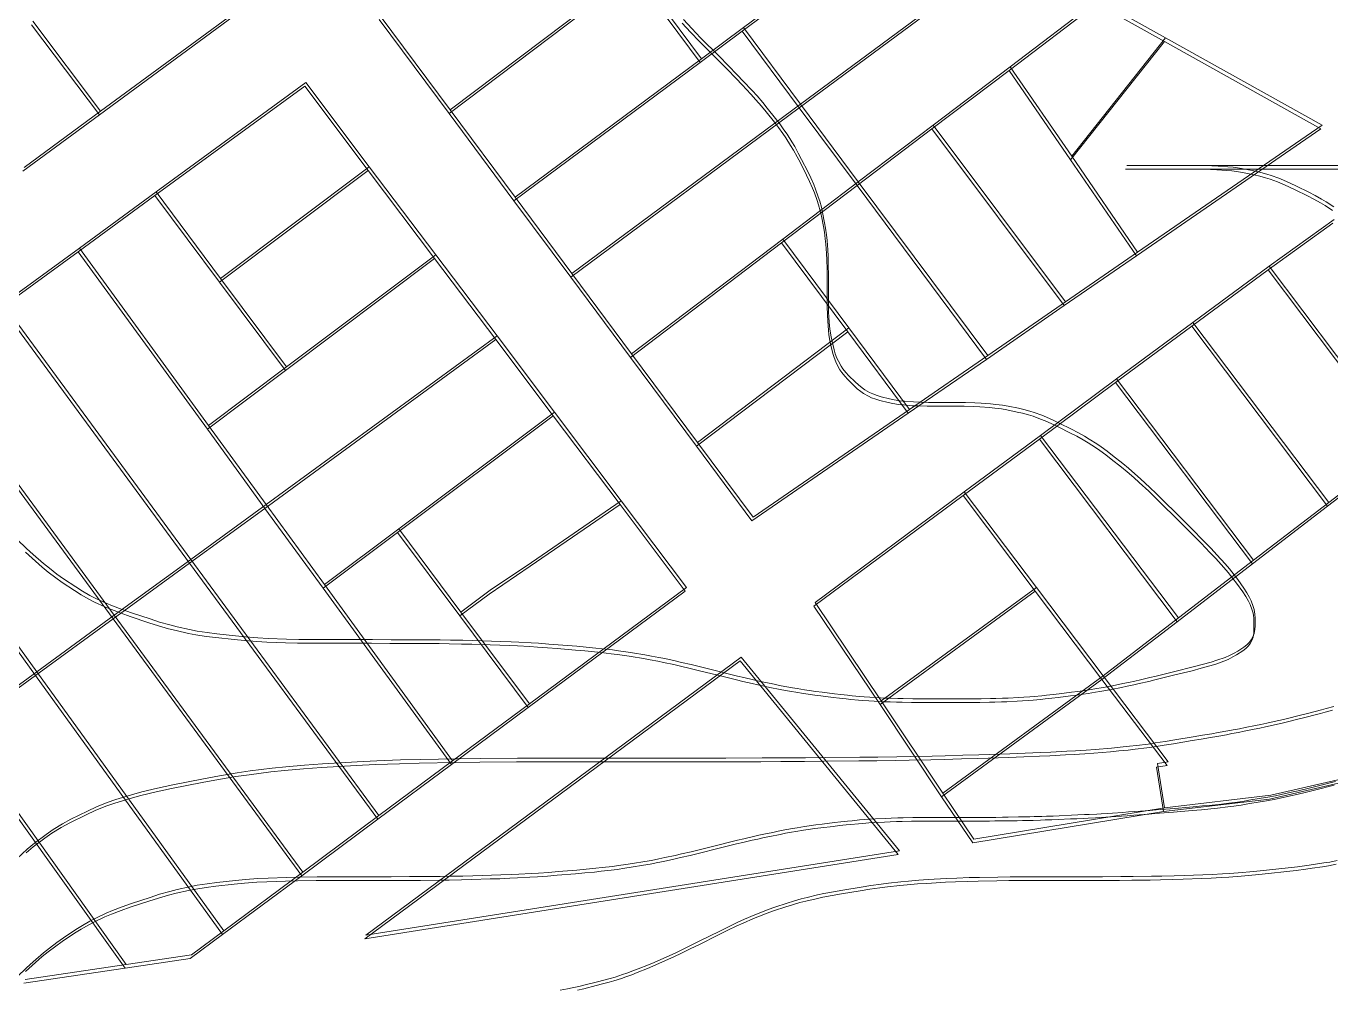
# Model space of a CAD drawing. Header units: metres. Extents: x -1097 to 1588, y -673 to 884.
# Drawn here: x 215.2 to 380.3, y 145.1 to 267 of the extents above; entities that cross this region are included whole.
import ezdxf

# ---------------------------------------------------------------- set-up
doc = ezdxf.new("R2010")
doc.units = ezdxf.units.M
doc.layers.add('TERRENO', color=188, linetype='Continuous', lineweight=0, plot=False)
doc.layers.add('VISTA LEJOS', color=7, linetype='Continuous', lineweight=0, plot=False)

msp = doc.modelspace()

# ---------------------------------------------------------------- linework, layer by layer
at = {"layer": 'TERRENO'}
for points in [[(215.12, 200.45), (215.95, 199.69), (217.25, 198.57), (218, 197.95), (218.95, 197.23), (219.78, 196.64), (221.34, 195.61), (222.17, 195.08), (223.12, 194.53), (223.87, 194.15), (225.17, 193.54), (226, 193.19), (227.21, 192.73), (228.39, 192.32), (230.73, 191.54), (231.94, 191.15), (233.23, 190.78), (234.18, 190.54), (235.74, 190.19), (236.69, 190.01), (237.98, 189.81), (239.19, 189.66), (241.53, 189.4), (242.82, 189.27), (244.38, 189.16), (245.67, 189.09), (248.01, 189), (249.56, 188.96), (251.89, 188.94), (254.23, 188.93), (258.89, 188.93), (261.23, 188.92), (263.56, 188.92), (265.11, 188.91), (267.45, 188.89), (268.74, 188.87), (270.3, 188.84), (271.59, 188.81), (273.93, 188.74), (275.14, 188.71), (276.43, 188.66), (277.38, 188.61), (278.94, 188.52), (279.89, 188.46), (281.18, 188.37), (282.39, 188.27), (284.73, 188.08), (285.91, 187.98), (287.12, 187.86), (287.95, 187.77), (289.25, 187.62), (290, 187.52), (290.95, 187.39), (291.78, 187.26), (293.34, 187), (294.17, 186.85), (295.12, 186.67), (295.87, 186.52), (297.17, 186.24), (298, 186.05), (299.21, 185.76), (300.39, 185.47), (302.73, 184.88), (303.9, 184.59), (305.08, 184.31), (305.88, 184.12), (307.09, 183.84), (307.77, 183.68), (308.6, 183.5), (309.31, 183.36), (310.61, 183.1), (311.29, 182.96), (312.04, 182.83), (312.61, 182.73), (313.56, 182.58), (314.15, 182.49), (314.99, 182.38), (315.78, 182.27), (317.34, 182.08), (318.14, 181.98), (318.97, 181.89), (319.57, 181.83), (320.52, 181.74), (321.08, 181.7), (321.83, 181.65), (322.51, 181.61), (323.81, 181.54), (324.52, 181.51), (325.35, 181.48), (326.04, 181.47), (327.25, 181.45), (328.04, 181.44), (329.22, 181.43), (330.39, 181.43), (332.73, 181.43), (333.9, 181.43), (335.08, 181.44), (335.88, 181.45), (337.09, 181.47), (337.77, 181.48), (338.6, 181.51), (339.31, 181.54), (340.61, 181.61), (341.29, 181.65), (342.04, 181.7), (342.61, 181.74), (343.56, 181.83), (344.15, 181.89), (344.99, 181.98), (345.78, 182.08), (347.34, 182.27), (348.14, 182.38), (348.97, 182.49), (349.57, 182.58), (350.52, 182.73), (351.08, 182.83), (351.83, 182.96), (352.51, 183.1), (353.81, 183.36), (354.52, 183.5), (355.35, 183.68), (356.04, 183.84), (357.25, 184.12), (358.04, 184.31), (359.22, 184.59), (360.39, 184.88), (362.73, 185.47), (363.88, 185.77), (365, 186.08), (365.72, 186.31), (366.76, 186.68), (367.31, 186.9), (367.91, 187.2), (368.37, 187.47), (369.15, 187.99), (369.52, 188.27), (369.87, 188.61), (370.07, 188.89), (370.33, 189.38), (370.45, 189.71), (370.53, 190.2), (370.56, 190.69), (370.56, 191.66), (370.53, 192.17), (370.45, 192.73), (370.33, 193.14), (370.07, 193.83), (369.87, 194.26), (369.52, 194.86), (369.15, 195.43), (368.37, 196.53), (367.91, 197.14), (367.31, 197.89), (366.76, 198.52), (365.72, 199.67), (365, 200.44), (363.88, 201.6), (362.73, 202.76), (360.39, 205.09), (359.22, 206.25), (358.04, 207.41), (357.25, 208.17), (356.04, 209.29), (355.35, 209.9), (354.52, 210.62), (353.81, 211.21), (352.51, 212.25), (351.83, 212.77), (351.08, 213.32), (350.52, 213.7), (349.57, 214.31), (348.97, 214.66), (348.14, 215.13), (347.34, 215.54), (345.78, 216.32), (344.99, 216.7), (344.15, 217.07), (343.56, 217.31), (342.61, 217.66), (342.04, 217.84), (341.29, 218.04), (340.61, 218.2), (339.31, 218.46), (338.6, 218.58), (337.77, 218.7), (337.09, 218.76), (335.88, 218.85), (335.08, 218.89), (333.9, 218.92), (332.73, 218.93), (330.39, 218.93), (329.23, 218.94), (328.08, 218.97), (327.32, 219), (326.2, 219.09), (325.58, 219.16), (324.86, 219.27), (324.28, 219.4), (323.24, 219.66), (322.71, 219.81), (322.17, 220.01), (321.78, 220.19), (321.18, 220.54), (320.82, 220.78), (320.36, 221.15), (319.95, 221.54), (319.17, 222.32), (318.79, 222.73), (318.41, 223.19), (318.17, 223.54), (317.83, 224.15), (317.65, 224.53), (317.44, 225.08), (317.29, 225.61), (317.03, 226.65), (316.91, 227.23), (316.79, 227.95), (316.72, 228.57), (316.64, 229.69), (316.6, 230.45), (316.57, 231.6), (316.56, 232.76), (316.56, 235.09), (316.55, 236.26), (316.52, 237.45), (316.48, 238.24), (316.4, 239.45), (316.33, 240.13), (316.21, 240.97), (316.09, 241.68), (315.83, 242.98), (315.68, 243.66), (315.48, 244.41), (315.29, 244.97), (314.95, 245.92), (314.71, 246.52), (314.33, 247.35), (313.95, 248.15), (313.17, 249.71), (312.76, 250.5), (312.3, 251.34), (311.94, 251.93), (311.34, 252.88), (310.95, 253.45), (310.41, 254.2), (309.88, 254.88), (308.84, 256.18), (308.26, 256.89), (307.54, 257.72), (306.92, 258.4), (305.8, 259.61), (305.04, 260.41), (303.89, 261.59), (302.73, 262.76), (300.39, 265.09), (299.27, 266.26), (298.23, 267.41)], [(380.52, 243.71), (379.57, 244.31), (378.97, 244.67), (378.14, 245.13), (377.34, 245.54), (375.78, 246.32), (374.99, 246.7), (374.15, 247.07), (373.56, 247.31), (372.61, 247.66), (372.04, 247.84), (371.29, 248.04), (370.61, 248.2), (369.31, 248.46), (368.6, 248.58), (367.77, 248.7), (367.09, 248.76), (365.88, 248.85), (365.08, 248.89), (363.9, 248.92), (362.73, 248.93), (360.39, 248.93), (359.25, 248.93), (358.16, 248.93), (357.48, 248.93), (356.53, 248.93), (356.05, 248.93), (355.56, 248.93), (355.22, 248.93), (354.7, 248.93), (354.48, 248.93), (354.34, 248.93), (354.32, 248.93), (354.4, 248.93), (354.53, 248.93), (354.82, 248.93), (355.17, 248.93), (355.95, 248.93), (356.39, 248.93), (356.94, 248.93), (357.41, 248.93), (358.27, 248.93), (358.86, 248.93), (359.75, 248.93), (360.65, 248.93), (362.47, 248.93), (363.52, 248.93), (364.84, 248.93), (366, 248.93), (368.16, 248.93), (369.64, 248.93), (371.92, 248.93), (374.23, 248.93), (378.89, 248.93), (381.23, 248.92)], [(215.19, 162.41), (216.1, 163.16), (217.57, 164.29), (218.46, 164.9), (219.64, 165.62), (220.72, 166.21), (222.8, 167.24), (223.94, 167.77), (225.29, 168.32), (226.41, 168.7), (228.39, 169.31), (229.71, 169.66), (231.67, 170.12), (233.62, 170.54), (237.5, 171.31), (239.54, 171.7), (241.76, 172.07), (243.42, 172.31), (246.18, 172.66), (247.9, 172.84), (250.29, 173.04), (252.56, 173.2), (256.96, 173.46), (259.43, 173.58), (262.43, 173.7), (264.95, 173.76), (269.53, 173.85), (272.6, 173.89), (277.24, 173.92), (281.89, 173.93), (291.23, 173.93), (295.88, 173.93), (300.52, 173.93), (303.59, 173.94), (308.17, 173.95), (310.69, 173.96), (313.69, 173.98), (316.16, 174), (320.56, 174.05), (322.83, 174.07), (325.22, 174.11), (326.94, 174.14), (329.7, 174.19), (331.36, 174.23), (333.58, 174.3), (335.62, 174.36), (339.5, 174.49), (341.45, 174.56), (343.41, 174.64), (344.73, 174.7), (346.71, 174.8), (347.83, 174.86), (349.18, 174.95), (350.32, 175.04), (352.4, 175.21), (353.48, 175.31), (354.66, 175.43), (355.55, 175.53), (357.02, 175.72), (357.93, 175.85), (359.19, 176.04), (360.39, 176.23), (362.73, 176.62), (363.9, 176.82), (365.08, 177.02), (365.88, 177.16), (367.09, 177.37), (367.77, 177.5), (368.6, 177.66), (369.31, 177.8), (370.61, 178.06), (371.29, 178.19), (372.04, 178.35), (372.61, 178.48), (373.56, 178.69), (374.15, 178.83), (374.99, 179.03), (375.78, 179.23), (377.34, 179.62), (378.14, 179.82), (378.97, 180.04), (379.57, 180.2), (380.52, 180.46)], [(215.12, 147.41), (215.95, 148.16), (217.25, 149.29), (218, 149.9), (218.95, 150.62), (219.78, 151.21), (221.34, 152.24), (222.17, 152.77), (223.12, 153.32), (223.87, 153.7), (225.17, 154.31), (226, 154.66), (227.21, 155.12), (228.39, 155.54), (230.73, 156.31), (231.94, 156.7), (233.23, 157.07), (234.18, 157.31), (235.74, 157.66), (236.69, 157.84), (237.98, 158.04), (239.19, 158.2), (241.53, 158.46), (242.82, 158.58), (244.38, 158.7), (245.67, 158.76), (248.01, 158.85), (249.56, 158.89), (251.89, 158.92), (254.23, 158.93), (258.89, 158.93), (261.23, 158.93), (263.56, 158.94), (265.11, 158.94), (267.45, 158.97), (268.74, 158.98), (270.3, 159.01), (271.59, 159.04), (273.93, 159.11), (275.14, 159.15), (276.43, 159.2), (277.38, 159.24), (278.94, 159.33), (279.89, 159.39), (281.18, 159.48), (282.39, 159.58), (284.73, 159.77), (285.91, 159.88), (287.12, 159.99), (287.95, 160.08), (289.25, 160.23), (290, 160.33), (290.95, 160.46), (291.78, 160.6), (293.34, 160.86), (294.17, 161), (295.12, 161.18), (295.87, 161.34), (297.17, 161.62), (298, 161.81), (299.21, 162.09), (300.39, 162.38), (302.73, 162.97), (303.9, 163.26), (305.08, 163.55), (305.88, 163.74), (307.09, 164.02), (307.77, 164.17), (308.6, 164.35), (309.31, 164.5), (310.61, 164.76), (311.29, 164.89), (312.04, 165.02), (312.61, 165.12), (313.56, 165.27), (314.15, 165.36), (314.99, 165.48), (315.78, 165.58), (317.34, 165.77), (318.14, 165.87), (318.97, 165.96), (319.57, 166.02), (320.52, 166.11), (321.08, 166.15), (321.83, 166.21), (322.51, 166.24), (323.81, 166.31), (324.52, 166.34), (325.35, 166.37), (326.04, 166.39), (327.25, 166.41), (328.04, 166.42), (329.22, 166.42), (330.39, 166.43), (332.73, 166.43), (333.9, 166.43), (335.08, 166.43), (335.88, 166.43), (337.09, 166.44), (337.77, 166.45), (338.6, 166.45), (339.31, 166.47), (340.61, 166.49), (341.29, 166.5), (342.04, 166.52), (342.61, 166.53), (343.56, 166.56), (344.15, 166.58), (344.99, 166.61), (345.78, 166.64), (347.34, 166.71), (348.14, 166.74), (348.97, 166.78), (349.57, 166.81), (350.52, 166.86), (351.08, 166.89), (351.83, 166.94), (352.51, 166.98), (353.81, 167.07), (354.52, 167.12), (355.35, 167.18), (356.04, 167.23), (357.25, 167.32), (358.04, 167.39), (359.22, 167.48), (360.39, 167.58), (362.73, 167.77), (363.91, 167.88), (365.12, 167.99), (365.95, 168.08), (367.25, 168.23), (368, 168.33), (368.95, 168.46), (369.78, 168.6), (371.34, 168.86), (372.17, 169), (373.12, 169.18), (373.87, 169.34), (375.17, 169.62), (376, 169.81), (377.21, 170.09), (378.4, 170.38), (380.73, 170.97)], [(284.99, 145.04), (285.78, 145.23), (287.34, 145.62), (288.13, 145.83), (288.97, 146.06), (289.56, 146.23), (290.52, 146.54), (291.08, 146.73), (291.83, 147), (292.51, 147.27), (293.81, 147.78), (294.52, 148.08), (295.35, 148.44), (296.04, 148.74), (297.25, 149.31), (298.04, 149.69), (299.22, 150.26), (300.39, 150.84), (302.73, 152.01), (303.91, 152.59), (305.12, 153.17), (305.95, 153.54), (307.25, 154.11), (308, 154.41), (308.95, 154.77), (309.78, 155.07), (311.34, 155.58), (312.17, 155.85), (313.12, 156.12), (313.87, 156.31), (315.17, 156.62), (316, 156.79), (317.21, 157.02), (318.39, 157.23), (320.73, 157.62), (321.94, 157.81), (323.23, 158), (324.18, 158.12), (325.74, 158.29), (326.69, 158.38), (327.98, 158.48), (329.19, 158.56), (331.53, 158.69), (332.82, 158.75), (334.38, 158.81), (335.67, 158.84), (338.01, 158.89), (339.56, 158.91), (341.9, 158.92), (344.23, 158.93), (348.89, 158.93), (351.23, 158.93), (353.56, 158.94), (355.11, 158.95), (357.45, 158.98), (358.74, 159), (360.3, 159.04), (361.59, 159.08), (363.93, 159.17), (365.14, 159.22), (366.43, 159.29), (367.38, 159.35), (368.94, 159.46), (369.89, 159.54), (371.19, 159.67), (372.4, 159.8), (374.73, 160.06), (375.91, 160.19), (377.12, 160.35), (377.95, 160.46), (379.25, 160.67), (380, 160.79), (380.95, 160.98)]]:
    msp.add_lwpolyline(points, dxfattribs=at)
at = {"layer": 'VISTA LEJOS'}
for points in [[(305.82, 266.39), (327.73, 282.64)], [(327.73, 282.64), (305.82, 266.39)], [(305.97, 266.86), (327.88, 283.11)], [(327.88, 283.11), (305.97, 266.86)], [(313.04, 256.7), (339.35, 276.17)], [(339.35, 276.17), (313.04, 256.7)], [(313.19, 257.17), (339.5, 276.64)], [(339.5, 276.64), (313.19, 257.17)], [(268.88, 256.42), (292.29, 274.14)], [(292.29, 274.14), (268.88, 256.42)], [(292.29, 274.14), (300.66, 262.89)], [(300.66, 262.89), (292.29, 274.14)], [(268.73, 255.95), (292.14, 273.67)], [(292.14, 273.67), (268.73, 255.95)], [(292.14, 273.67), (300.51, 262.42)], [(300.51, 262.42), (292.14, 273.67)], [(243.79, 270.01), (224.48, 255.79)], [(243.94, 270.48), (224.63, 256.26)], [(339.57, 261.42), (350.67, 269.86)], [(350.67, 269.86), (339.57, 261.42)], [(339.72, 261.89), (350.82, 270.33)], [(350.82, 270.33), (339.72, 261.89)], [(350.67, 269.86), (359.23, 265.08)], [(350.82, 270.33), (359.38, 265.55)], [(214.06, 202.07), (215.27, 200.92), (216.1, 200.16), (217.4, 199.03), (218.15, 198.42), (219.1, 197.7), (219.93, 197.11), (221.49, 196.08), (222.32, 195.55), (223.27, 195), (224.02, 194.62), (225.32, 194.01), (226.15, 193.66), (227.36, 193.2), (228.54, 192.78), (230.88, 192.01), (232.09, 191.62), (233.38, 191.25), (234.33, 191.01), (235.89, 190.66), (236.84, 190.48), (238.13, 190.28), (239.34, 190.13), (241.68, 189.87), (242.97, 189.74), (244.53, 189.63), (245.82, 189.56), (248.16, 189.47), (249.71, 189.43), (252.04, 189.41), (254.38, 189.4), (259.04, 189.4), (261.38, 189.39), (263.71, 189.39), (265.26, 189.38), (267.6, 189.36), (268.89, 189.34), (270.45, 189.31), (271.74, 189.28), (274.08, 189.21), (275.29, 189.18), (276.58, 189.12), (277.53, 189.08), (279.09, 188.99), (280.04, 188.93), (281.33, 188.84), (282.54, 188.74), (284.88, 188.55), (286.06, 188.45), (287.27, 188.33), (288.1, 188.24), (289.4, 188.09), (290.15, 187.99), (291.1, 187.86), (291.93, 187.73), (293.49, 187.47), (294.32, 187.32), (295.27, 187.14), (296.02, 186.99), (297.32, 186.71), (298.15, 186.52), (299.36, 186.23), (300.54, 185.94), (302.88, 185.35), (304.05, 185.06), (305.23, 184.78), (306.03, 184.59), (307.24, 184.31), (307.92, 184.15), (308.75, 183.97), (309.46, 183.83), (310.76, 183.57), (311.44, 183.43), (312.19, 183.3), (312.76, 183.2), (313.71, 183.05), (314.3, 182.96), (315.14, 182.85), (315.93, 182.74), (317.49, 182.55), (318.29, 182.45), (319.12, 182.36), (319.72, 182.3), (320.67, 182.21), (321.23, 182.17), (321.98, 182.12), (322.66, 182.08), (323.96, 182.01), (324.67, 181.98), (325.51, 181.95), (326.19, 181.94), (327.4, 181.92), (328.19, 181.91), (329.37, 181.9), (330.55, 181.9), (332.88, 181.9), (334.05, 181.9), (335.23, 181.91), (336.03, 181.92), (337.24, 181.94), (337.92, 181.95), (338.75, 181.98), (339.46, 182.01), (340.76, 182.08), (341.44, 182.12), (342.19, 182.17), (342.76, 182.21), (343.71, 182.3), (344.3, 182.36), (345.14, 182.45), (345.93, 182.55), (347.49, 182.74), (348.29, 182.85), (349.12, 182.96), (349.72, 183.05), (350.67, 183.2), (351.23, 183.3), (351.98, 183.43), (352.66, 183.57), (353.96, 183.83), (354.67, 183.97), (355.51, 184.15), (356.19, 184.31), (357.4, 184.59), (358.19, 184.78), (359.37, 185.06), (360.55, 185.35), (362.88, 185.94), (364.03, 186.24), (365.15, 186.55), (365.87, 186.78), (366.91, 187.15), (367.46, 187.37), (368.06, 187.67), (368.52, 187.94), (369.3, 188.46), (369.68, 188.74), (370.02, 189.08), (370.22, 189.36), (370.48, 189.85), (370.6, 190.18), (370.68, 190.67), (370.71, 191.16), (370.71, 192.13), (370.68, 192.64), (370.6, 193.2), (370.48, 193.61), (370.22, 194.3), (370.02, 194.73), (369.68, 195.33), (369.3, 195.9), (368.52, 197), (368.06, 197.61), (367.46, 198.36), (366.91, 198.99), (365.87, 200.14), (365.15, 200.91), (364.03, 202.07), (362.88, 203.23), (360.55, 205.56), (359.37, 206.72), (358.19, 207.88), (357.4, 208.63), (356.19, 209.76), (355.51, 210.37), (354.67, 211.09), (353.96, 211.68), (352.66, 212.71), (351.98, 213.24), (351.23, 213.79), (350.67, 214.17), (349.72, 214.78), (349.12, 215.13), (348.29, 215.6), (347.49, 216.01), (345.93, 216.79), (345.14, 217.17), (344.3, 217.54), (343.71, 217.78), (342.76, 218.13), (342.19, 218.31), (341.44, 218.51), (340.76, 218.67), (339.46, 218.93), (338.75, 219.05), (337.92, 219.17), (337.24, 219.23), (336.03, 219.32), (335.23, 219.36), (334.05, 219.39), (332.88, 219.4), (330.55, 219.4), (329.38, 219.41), (328.23, 219.44), (327.47, 219.47), (326.35, 219.56), (325.74, 219.63), (325.02, 219.74), (324.43, 219.87), (323.39, 220.13), (322.87, 220.28), (322.32, 220.48), (321.93, 220.66), (321.33, 221.01), (320.97, 221.25), (320.51, 221.62), (320.1, 222.01), (319.32, 222.79), (318.94, 223.2), (318.56, 223.66), (318.32, 224.01), (317.98, 224.62), (317.8, 225), (317.59, 225.55), (317.44, 226.08), (317.18, 227.12), (317.06, 227.7), (316.94, 228.42), (316.87, 229.04), (316.79, 230.16), (316.75, 230.92), (316.72, 232.07), (316.71, 233.23), (316.71, 235.56), (316.7, 236.73), (316.67, 237.92), (316.63, 238.71), (316.55, 239.92), (316.48, 240.6), (316.37, 241.44), (316.24, 242.15), (315.98, 243.45), (315.83, 244.13), (315.63, 244.88), (315.44, 245.44), (315.1, 246.39), (314.86, 246.99), (314.48, 247.82), (314.1, 248.62), (313.32, 250.17), (312.91, 250.97), (312.45, 251.81), (312.09, 252.4), (311.49, 253.35), (311.1, 253.92), (310.56, 254.67), (310.03, 255.35), (308.99, 256.65), (308.41, 257.36), (307.69, 258.19), (307.07, 258.87), (305.95, 260.08), (305.19, 260.88), (304.04, 262.06), (302.88, 263.23), (300.54, 265.56), (299.42, 266.73), (298.38, 267.88)], [(216.04, 267.67), (224.63, 256.26)], [(224.63, 256.26), (216.04, 267.67)], [(268.73, 255.95), (259.86, 267.86)], [(268.88, 256.42), (260, 268.33)], [(215.12, 200.45), (215.95, 199.69), (217.25, 198.57), (218, 197.95), (218.95, 197.23), (219.78, 196.64), (221.34, 195.61), (222.17, 195.08), (223.12, 194.53), (223.87, 194.15), (225.17, 193.54), (226, 193.19), (227.21, 192.73), (228.39, 192.32), (230.73, 191.54), (231.94, 191.15), (233.23, 190.78), (234.18, 190.54), (235.74, 190.19), (236.69, 190.01), (237.98, 189.81), (239.19, 189.66), (241.53, 189.4), (242.82, 189.27), (244.38, 189.16), (245.67, 189.09), (248.01, 189), (249.56, 188.96), (251.89, 188.94), (254.23, 188.93), (258.89, 188.93), (261.23, 188.92), (263.56, 188.92), (265.11, 188.91), (267.45, 188.89), (268.74, 188.87), (270.3, 188.84), (271.59, 188.81), (273.93, 188.74), (275.14, 188.71), (276.43, 188.66), (277.38, 188.61), (278.94, 188.52), (279.89, 188.46), (281.18, 188.37), (282.39, 188.27), (284.73, 188.08), (285.91, 187.98), (287.12, 187.86), (287.95, 187.77), (289.25, 187.62), (290, 187.52), (290.95, 187.39), (291.78, 187.26), (293.34, 187), (294.17, 186.85), (295.12, 186.67), (295.87, 186.52), (297.17, 186.24), (298, 186.05), (299.21, 185.76), (300.39, 185.47), (302.73, 184.88), (303.9, 184.59), (305.08, 184.31), (305.88, 184.12), (307.09, 183.84), (307.77, 183.68), (308.6, 183.5), (309.31, 183.36), (310.61, 183.1), (311.29, 182.96), (312.04, 182.83), (312.61, 182.73), (313.56, 182.58), (314.15, 182.49), (314.99, 182.38), (315.78, 182.27), (317.34, 182.08), (318.14, 181.98), (318.97, 181.89), (319.57, 181.83), (320.52, 181.74), (321.08, 181.7), (321.83, 181.65), (322.51, 181.61), (323.81, 181.54), (324.52, 181.51), (325.35, 181.48), (326.04, 181.47), (327.25, 181.45), (328.04, 181.44), (329.22, 181.43), (330.39, 181.43), (332.73, 181.43), (333.9, 181.43), (335.08, 181.44), (335.88, 181.45), (337.09, 181.47), (337.77, 181.48), (338.6, 181.51), (339.31, 181.54), (340.61, 181.61), (341.29, 181.65), (342.04, 181.7), (342.61, 181.74), (343.56, 181.83), (344.15, 181.89), (344.99, 181.98), (345.78, 182.08), (347.34, 182.27), (348.14, 182.38), (348.97, 182.49), (349.57, 182.58), (350.52, 182.73), (351.08, 182.83), (351.83, 182.96), (352.51, 183.1), (353.81, 183.36), (354.52, 183.5), (355.35, 183.68), (356.04, 183.84), (357.25, 184.12), (358.04, 184.31), (359.22, 184.59), (360.39, 184.88), (362.73, 185.47), (363.88, 185.77), (365, 186.08), (365.72, 186.31), (366.76, 186.68), (367.31, 186.9), (367.91, 187.2), (368.37, 187.47), (369.15, 187.99), (369.52, 188.27), (369.87, 188.61), (370.07, 188.89), (370.33, 189.38), (370.45, 189.71), (370.53, 190.2), (370.56, 190.69), (370.56, 191.66), (370.53, 192.17), (370.45, 192.73), (370.33, 193.14), (370.07, 193.83), (369.87, 194.26), (369.52, 194.86), (369.15, 195.43), (368.37, 196.53), (367.91, 197.14), (367.31, 197.89), (366.76, 198.52), (365.72, 199.67), (365, 200.44), (363.88, 201.6), (362.73, 202.76), (360.39, 205.09), (359.22, 206.25), (358.04, 207.41), (357.25, 208.17), (356.04, 209.29), (355.35, 209.9), (354.52, 210.62), (353.81, 211.21), (352.51, 212.25), (351.83, 212.77), (351.08, 213.32), (350.52, 213.7), (349.57, 214.31), (348.97, 214.66), (348.14, 215.13), (347.34, 215.54), (345.78, 216.32), (344.99, 216.7), (344.15, 217.07), (343.56, 217.31), (342.61, 217.66), (342.04, 217.84), (341.29, 218.04), (340.61, 218.2), (339.31, 218.46), (338.6, 218.58), (337.77, 218.7), (337.09, 218.76), (335.88, 218.85), (335.08, 218.89), (333.9, 218.92), (332.73, 218.93), (330.39, 218.93), (329.23, 218.94), (328.08, 218.97), (327.32, 219), (326.2, 219.09), (325.58, 219.16), (324.86, 219.27), (324.28, 219.4), (323.24, 219.66), (322.71, 219.81), (322.17, 220.01), (321.78, 220.19), (321.18, 220.54), (320.82, 220.78), (320.36, 221.15), (319.95, 221.54), (319.17, 222.32), (318.79, 222.73), (318.41, 223.19), (318.17, 223.54), (317.83, 224.15), (317.65, 224.53), (317.44, 225.08), (317.29, 225.61), (317.03, 226.65), (316.91, 227.23), (316.79, 227.95), (316.72, 228.57), (316.64, 229.69), (316.6, 230.45), (316.57, 231.6), (316.56, 232.76), (316.56, 235.09), (316.55, 236.26), (316.52, 237.45), (316.48, 238.24), (316.4, 239.45), (316.33, 240.13), (316.21, 240.97), (316.09, 241.68), (315.83, 242.98), (315.68, 243.66), (315.48, 244.41), (315.29, 244.97), (314.95, 245.92), (314.71, 246.52), (314.33, 247.35), (313.95, 248.15), (313.17, 249.71), (312.76, 250.5), (312.3, 251.34), (311.94, 251.93), (311.34, 252.88), (310.95, 253.45), (310.41, 254.2), (309.88, 254.88), (308.84, 256.18), (308.26, 256.89), (307.54, 257.72), (306.92, 258.4), (305.8, 259.61), (305.04, 260.41), (303.89, 261.59), (302.73, 262.76), (300.39, 265.09), (299.27, 266.26), (298.23, 267.41)], [(215.89, 267.2), (224.48, 255.79)], [(224.48, 255.79), (215.89, 267.2)], [(300.51, 262.42), (305.82, 266.39)], [(305.82, 266.39), (300.51, 262.42)], [(300.66, 262.89), (305.97, 266.86)], [(305.97, 266.86), (300.66, 262.89)], [(305.82, 266.39), (313.04, 256.7)], [(313.04, 256.7), (305.82, 266.39)], [(305.97, 266.86), (313.19, 257.17)], [(313.19, 257.17), (305.97, 266.86)], [(347.35, 250.11), (359.23, 265.08)], [(359.23, 265.08), (347.35, 250.11)], [(347.5, 250.58), (359.38, 265.55)], [(359.38, 265.55), (347.5, 250.58)], [(359.23, 265.08), (379.04, 254.01)], [(359.23, 265.08), (359.23, 265.08)], [(359.38, 265.55), (379.19, 254.48)], [(359.38, 265.55), (359.38, 265.55)], [(277.07, 245.39), (300.66, 262.89)], [(300.66, 262.89), (277.07, 245.39)], [(276.92, 244.92), (300.51, 262.42)], [(300.51, 262.42), (276.92, 244.92)], [(329.82, 254.01), (339.57, 261.42)], [(339.57, 261.42), (329.82, 254.01)], [(329.97, 254.48), (339.72, 261.89)], [(339.72, 261.89), (329.97, 254.48)], [(339.57, 261.42), (347.35, 250.11)], [(339.57, 261.42), (339.57, 261.42)], [(347.35, 250.11), (339.57, 261.42)], [(339.72, 261.89), (347.5, 250.58)], [(339.72, 261.89), (339.72, 261.89)], [(347.5, 250.58), (339.72, 261.89)], [(231.51, 245.58), (250.45, 259.42)], [(231.66, 246.05), (250.6, 259.89)], [(250.45, 259.42), (258.48, 248.76)], [(250.6, 259.89), (258.63, 249.23)], [(224.63, 256.26), (214.94, 249.14)], [(276.92, 244.92), (268.73, 255.95)], [(277.07, 245.39), (268.88, 256.42)], [(284.11, 235.26), (313.04, 256.7)], [(313.04, 256.7), (284.11, 235.26)], [(284.25, 235.73), (313.19, 257.17)], [(313.19, 257.17), (284.25, 235.73)], [(313.04, 256.7), (320.35, 246.86)], [(313.04, 256.7), (313.04, 256.7)], [(320.35, 246.86), (313.04, 256.7)], [(313.19, 257.17), (320.5, 247.33)], [(313.19, 257.17), (313.19, 257.17)], [(320.5, 247.33), (313.19, 257.17)], [(224.48, 255.79), (214.79, 248.67)], [(320.5, 247.33), (329.97, 254.48)], [(329.97, 254.48), (320.5, 247.33)], [(329.97, 254.48), (346.72, 232.14)], [(346.72, 232.14), (329.97, 254.48)], [(379.19, 254.48), (355.85, 238.42)], [(320.35, 246.86), (329.82, 254.01)], [(329.82, 254.01), (320.35, 246.86)], [(329.82, 254.01), (346.57, 231.67)], [(346.57, 231.67), (329.82, 254.01)], [(379.04, 254.01), (355.7, 237.95)], [(347.35, 250.11), (355.7, 237.95)], [(355.7, 237.95), (347.35, 250.11)], [(347.5, 250.58), (355.85, 238.42)], [(355.85, 238.42), (347.5, 250.58)], [(380.67, 244.17), (379.72, 244.78), (379.12, 245.13), (378.29, 245.6), (377.49, 246.01), (375.93, 246.79), (375.14, 247.17), (374.3, 247.54), (373.71, 247.78), (372.76, 248.13), (372.19, 248.31), (371.44, 248.51), (370.76, 248.67), (369.46, 248.93), (368.75, 249.05), (367.92, 249.17), (367.24, 249.23), (366.03, 249.32), (365.23, 249.36), (364.05, 249.39), (362.88, 249.4), (360.55, 249.4), (359.4, 249.4), (358.31, 249.4), (357.63, 249.4), (356.68, 249.4), (356.2, 249.4), (355.71, 249.4), (355.37, 249.4), (354.85, 249.4), (354.63, 249.4), (354.49, 249.4), (354.47, 249.4), (354.56, 249.4), (354.68, 249.4), (354.97, 249.4), (355.32, 249.4), (356.1, 249.4), (356.54, 249.4), (357.09, 249.4), (357.56, 249.4), (358.42, 249.4), (359.01, 249.4), (359.9, 249.4), (360.8, 249.4), (362.62, 249.4), (363.67, 249.4), (364.99, 249.4), (366.15, 249.4), (368.31, 249.4), (369.79, 249.4), (372.07, 249.4), (374.38, 249.4), (379.05, 249.4), (381.38, 249.39)], [(239.67, 234.64), (258.48, 248.76)], [(258.48, 248.76), (239.67, 234.64)], [(239.82, 235.11), (258.63, 249.23)], [(258.63, 249.23), (239.82, 235.11)], [(258.48, 248.76), (266.89, 237.61)], [(258.48, 248.76), (258.48, 248.76)], [(258.63, 249.23), (267.04, 238.08)], [(258.63, 249.23), (258.63, 249.23)], [(380.52, 243.71), (379.57, 244.31), (378.97, 244.67), (378.14, 245.13), (377.34, 245.54), (375.78, 246.32), (374.99, 246.7), (374.15, 247.07), (373.56, 247.31), (372.61, 247.66), (372.04, 247.84), (371.29, 248.04), (370.61, 248.2), (369.31, 248.46), (368.6, 248.58), (367.77, 248.7), (367.09, 248.76), (365.88, 248.85), (365.08, 248.89), (363.9, 248.92), (362.73, 248.93), (360.39, 248.93), (359.25, 248.93), (358.16, 248.93), (357.48, 248.93), (356.53, 248.93), (356.05, 248.93), (355.56, 248.93), (355.22, 248.93), (354.7, 248.93), (354.48, 248.93), (354.34, 248.93), (354.32, 248.93), (354.4, 248.93), (354.53, 248.93), (354.82, 248.93), (355.17, 248.93), (355.95, 248.93), (356.39, 248.93), (356.94, 248.93), (357.41, 248.93), (358.27, 248.93), (358.86, 248.93), (359.75, 248.93), (360.65, 248.93), (362.47, 248.93), (363.52, 248.93), (364.84, 248.93), (366, 248.93), (368.16, 248.93), (369.64, 248.93), (371.92, 248.93), (374.23, 248.93), (378.89, 248.93), (381.23, 248.92)], [(221.94, 238.95), (231.66, 246.05)], [(231.66, 246.05), (239.82, 235.11)], [(239.82, 235.11), (231.66, 246.05)], [(231.66, 246.05), (231.66, 246.05)], [(310.79, 239.61), (320.35, 246.86)], [(320.35, 246.86), (310.79, 239.61)], [(310.94, 240.08), (320.5, 247.33)], [(320.5, 247.33), (310.94, 240.08)], [(320.35, 246.86), (336.73, 224.86)], [(336.73, 224.86), (320.35, 246.86)], [(320.35, 246.86), (320.35, 246.86)], [(320.5, 247.33), (336.88, 225.33)], [(336.88, 225.33), (320.5, 247.33)], [(320.5, 247.33), (320.5, 247.33)], [(221.79, 238.48), (231.51, 245.58)], [(231.51, 245.58), (239.67, 234.64)], [(239.67, 234.64), (231.51, 245.58)], [(231.51, 245.58), (231.51, 245.58)], [(284.11, 235.26), (276.92, 244.92)], [(276.92, 244.92), (276.92, 244.92)], [(284.25, 235.73), (277.07, 245.39)], [(277.07, 245.39), (277.07, 245.39)], [(372.35, 236.2), (380.56, 242.1)], [(372.5, 236.67), (380.71, 242.57)], [(291.67, 225.08), (310.79, 239.61)], [(310.79, 239.61), (291.67, 225.08)], [(291.82, 225.55), (310.94, 240.08)], [(310.94, 240.08), (291.82, 225.55)], [(310.79, 239.61), (319.17, 228.36)], [(319.17, 228.36), (310.79, 239.61)], [(310.94, 240.08), (319.32, 228.83)], [(319.32, 228.83), (310.94, 240.08)], [(212.14, 231.42), (221.79, 238.48)], [(212.29, 231.89), (221.94, 238.95)], [(221.79, 238.48), (238.14, 216.01)], [(238.14, 216.01), (221.79, 238.48)], [(221.94, 238.95), (238.29, 216.48)], [(238.29, 216.48), (221.94, 238.95)], [(248.16, 223.92), (267.04, 238.08)], [(267.04, 238.08), (248.16, 223.92)], [(267.04, 238.08), (274.79, 227.83)], [(355.7, 237.95), (346.57, 231.67)], [(355.85, 238.42), (346.72, 232.14)], [(248.01, 223.45), (266.89, 237.61)], [(266.89, 237.61), (248.01, 223.45)], [(266.89, 237.61), (274.64, 227.36)], [(362.7, 229.04), (372.35, 236.2)], [(362.85, 229.51), (372.5, 236.67)], [(389.39, 213.58), (372.35, 236.2)], [(372.35, 236.2), (372.35, 236.2)], [(372.35, 236.2), (389.39, 213.58)], [(389.54, 214.05), (372.5, 236.67)], [(372.5, 236.67), (372.5, 236.67)], [(372.5, 236.67), (389.54, 214.05)], [(239.67, 234.64), (248.01, 223.45)], [(248.01, 223.45), (239.67, 234.64)], [(239.67, 234.64), (239.67, 234.64)], [(239.82, 235.11), (248.16, 223.92)], [(248.16, 223.92), (239.82, 235.11)], [(239.82, 235.11), (239.82, 235.11)], [(291.67, 225.08), (284.11, 235.26)], [(291.82, 225.55), (284.25, 235.73)], [(212.14, 231.42), (235.89, 199.08)], [(235.89, 199.08), (212.14, 231.42)], [(212.29, 231.89), (236.04, 199.55)], [(236.04, 199.55), (212.29, 231.89)], [(346.57, 231.67), (336.73, 224.86)], [(346.72, 232.14), (336.88, 225.33)], [(353.19, 222.39), (362.85, 229.51)], [(362.85, 229.51), (380.04, 206.76)], [(380.04, 206.76), (362.85, 229.51)], [(362.85, 229.51), (362.85, 229.51)], [(300.01, 213.86), (319.17, 228.36)], [(319.17, 228.36), (300.01, 213.86)], [(300.16, 214.33), (319.32, 228.83)], [(319.32, 228.83), (300.16, 214.33)], [(319.17, 228.36), (326.82, 218.04)], [(326.82, 218.04), (319.17, 228.36)], [(319.32, 228.83), (326.97, 218.51)], [(326.97, 218.51), (319.32, 228.83)], [(353.04, 221.92), (362.7, 229.04)], [(362.7, 229.04), (379.89, 206.29)], [(379.89, 206.29), (362.7, 229.04)], [(362.7, 229.04), (362.7, 229.04)], [(245.42, 206.01), (274.64, 227.36)], [(274.64, 227.36), (245.42, 206.01)], [(245.57, 206.48), (274.79, 227.83)], [(274.79, 227.83), (245.57, 206.48)], [(274.64, 227.36), (281.89, 217.73)], [(274.79, 227.83), (282.04, 218.2)], [(202.6, 224.83), (226.35, 192.48)], [(226.35, 192.48), (202.6, 224.83)], [(300.01, 213.86), (291.67, 225.08)], [(291.67, 225.08), (291.67, 225.08)], [(300.16, 214.33), (291.82, 225.55)], [(291.82, 225.55), (291.82, 225.55)], [(336.73, 224.86), (326.82, 218.04)], [(336.88, 225.33), (326.97, 218.51)], [(202.45, 224.36), (226.2, 192.01)], [(226.2, 192.01), (202.45, 224.36)], [(238.14, 216.01), (248.01, 223.45)], [(248.01, 223.45), (238.14, 216.01)], [(238.29, 216.48), (248.16, 223.92)], [(248.16, 223.92), (238.29, 216.48)], [(343.42, 214.76), (353.04, 221.92)], [(343.57, 215.23), (353.19, 222.39)], [(370.37, 198.98), (353.04, 221.92)], [(353.04, 221.92), (353.04, 221.92)], [(353.04, 221.92), (370.37, 198.98)], [(370.52, 199.45), (353.19, 222.39)], [(353.19, 222.39), (353.19, 222.39)], [(353.19, 222.39), (370.52, 199.45)], [(262.35, 203.42), (282.04, 218.2)], [(282.04, 218.2), (262.35, 203.42)], [(282.04, 218.2), (290.5, 206.95)], [(326.82, 218.04), (307.04, 204.42)], [(326.97, 218.51), (307.19, 204.89)], [(326.82, 218.04), (326.82, 218.04)], [(326.97, 218.51), (326.97, 218.51)], [(192.92, 217.39), (216.39, 184.86)], [(216.39, 184.86), (192.92, 217.39)], [(193.07, 217.86), (216.54, 185.33)], [(216.54, 185.33), (193.07, 217.86)], [(245.57, 206.48), (238.29, 216.48)], [(238.29, 216.48), (238.29, 216.48)], [(238.29, 216.48), (245.57, 206.48)], [(262.2, 202.95), (281.89, 217.73)], [(281.89, 217.73), (262.2, 202.95)], [(281.89, 217.73), (290.36, 206.48)], [(245.42, 206.01), (238.14, 216.01)], [(238.14, 216.01), (238.14, 216.01)], [(238.14, 216.01), (245.42, 206.01)], [(333.76, 207.64), (343.42, 214.76)], [(333.91, 208.11), (343.57, 215.23)], [(360.85, 191.67), (343.42, 214.76)], [(343.42, 214.76), (343.42, 214.76)], [(343.42, 214.76), (360.85, 191.67)], [(361, 192.14), (343.57, 215.23)], [(343.57, 215.23), (343.57, 215.23)], [(343.57, 215.23), (361, 192.14)], [(307.04, 204.42), (300.01, 213.86)], [(300.01, 213.86), (300.01, 213.86)], [(307.19, 204.89), (300.16, 214.33)], [(300.16, 214.33), (300.16, 214.33)], [(379.89, 206.29), (389.39, 213.58)], [(389.39, 213.58), (379.89, 206.29)], [(380.04, 206.76), (389.54, 214.05)], [(389.54, 214.05), (380.04, 206.76)], [(315.04, 194.11), (333.91, 208.11)], [(343.04, 196.01), (333.91, 208.11)], [(333.91, 208.11), (343.04, 196.01)], [(236.04, 199.55), (245.57, 206.48)], [(245.57, 206.48), (236.04, 199.55)], [(245.57, 206.48), (252.94, 196.36)], [(252.94, 196.36), (245.57, 206.48)], [(278.98, 198.7), (290.36, 206.48)], [(290.36, 206.48), (278.98, 198.7)], [(279.13, 199.17), (290.5, 206.95)], [(290.5, 206.95), (279.13, 199.17)], [(290.36, 206.48), (298.61, 195.54)], [(290.5, 206.95), (298.75, 196.01)], [(314.89, 193.64), (333.76, 207.64)], [(342.89, 195.54), (333.76, 207.64)], [(333.76, 207.64), (342.89, 195.54)], [(370.52, 199.45), (380.04, 206.76)], [(380.04, 206.76), (370.52, 199.45)], [(235.89, 199.08), (245.42, 206.01)], [(245.42, 206.01), (235.89, 199.08)], [(245.42, 206.01), (252.79, 195.89)], [(252.79, 195.89), (245.42, 206.01)], [(370.37, 198.98), (379.89, 206.29)], [(379.89, 206.29), (370.37, 198.98)], [(252.94, 196.36), (262.35, 203.42)], [(262.35, 203.42), (252.94, 196.36)], [(262.35, 203.42), (270.22, 192.86)], [(270.22, 192.86), (262.35, 203.42)], [(252.79, 195.89), (262.2, 202.95)], [(262.2, 202.95), (252.79, 195.89)], [(262.2, 202.95), (270.07, 192.39)], [(270.07, 192.39), (262.2, 202.95)], [(226.2, 192.01), (235.89, 199.08)], [(235.89, 199.08), (226.2, 192.01)], [(226.35, 192.48), (236.04, 199.55)], [(236.04, 199.55), (226.35, 192.48)], [(235.89, 199.08), (259.7, 166.67)], [(259.7, 166.67), (235.89, 199.08)], [(235.89, 199.08), (235.89, 199.08)], [(236.04, 199.55), (259.85, 167.14)], [(259.85, 167.14), (236.04, 199.55)], [(236.04, 199.55), (236.04, 199.55)], [(273.79, 195.17), (278.98, 198.7)], [(278.98, 198.7), (273.79, 195.17)], [(273.94, 195.64), (279.13, 199.17)], [(279.13, 199.17), (273.94, 195.64)], [(360.85, 191.67), (370.37, 198.98)], [(370.37, 198.98), (360.85, 191.67)], [(361, 192.14), (370.52, 199.45)], [(370.52, 199.45), (361, 192.14)], [(269.01, 173.58), (252.79, 195.89)], [(252.79, 195.89), (252.79, 195.89)], [(252.79, 195.89), (269.01, 173.58)], [(269.16, 174.05), (252.94, 196.36)], [(252.94, 196.36), (252.94, 196.36)], [(252.94, 196.36), (269.16, 174.05)], [(270.07, 192.39), (273.79, 195.17)], [(273.79, 195.17), (270.07, 192.39)], [(270.22, 192.86), (273.94, 195.64)], [(273.94, 195.64), (270.22, 192.86)], [(298.61, 195.54), (278.73, 180.79)], [(298.75, 196.01), (278.88, 181.26)], [(323.26, 181.17), (342.89, 195.54)], [(342.89, 195.54), (323.26, 181.17)], [(323.41, 181.64), (343.04, 196.01)], [(343.04, 196.01), (323.41, 181.64)], [(342.89, 195.54), (351.32, 184.36)], [(351.32, 184.36), (342.89, 195.54)], [(343.04, 196.01), (351.47, 184.83)], [(351.47, 184.83), (343.04, 196.01)], [(323.26, 181.17), (314.89, 193.64)], [(323.41, 181.64), (315.04, 194.11)], [(216.39, 184.86), (226.2, 192.01)], [(226.2, 192.01), (216.39, 184.86)], [(216.54, 185.33), (226.35, 192.48)], [(226.35, 192.48), (216.54, 185.33)], [(226.2, 192.01), (250.07, 159.51)], [(250.07, 159.51), (226.2, 192.01)], [(226.35, 192.48), (250.22, 159.98)], [(250.22, 159.98), (226.35, 192.48)], [(270.07, 192.39), (278.73, 180.79)], [(278.73, 180.79), (270.07, 192.39)], [(270.07, 192.39), (270.07, 192.39)], [(270.22, 192.86), (278.88, 181.26)], [(278.88, 181.26), (270.22, 192.86)], [(270.22, 192.86), (270.22, 192.86)], [(351.32, 184.36), (360.85, 191.67)], [(360.85, 191.67), (351.32, 184.36)], [(351.47, 184.83), (361, 192.14)], [(361, 192.14), (351.47, 184.83)], [(360.85, 191.67), (360.85, 191.67)], [(361, 192.14), (361, 192.14)], [(258.05, 151.55), (305.55, 186.72)], [(258.2, 152.02), (305.7, 187.19)], [(305.55, 186.72), (325.56, 162.19)], [(305.7, 187.19), (325.71, 162.66)], [(216.54, 185.33), (206.63, 178.11)], [(206.63, 178.11), (216.54, 185.33)], [(240.22, 152.55), (216.54, 185.33)], [(216.54, 185.33), (240.22, 152.55)], [(216.39, 184.86), (206.48, 177.64)], [(206.48, 177.64), (216.39, 184.86)], [(240.07, 152.08), (216.39, 184.86)], [(216.39, 184.86), (240.07, 152.08)], [(351.32, 184.36), (331.04, 169.51)], [(331.04, 169.51), (351.32, 184.36)], [(351.47, 184.83), (331.19, 169.98)], [(331.19, 169.98), (351.47, 184.83)], [(351.32, 184.36), (359.57, 173.45)], [(359.57, 173.45), (351.32, 184.36)], [(351.32, 184.36), (351.32, 184.36)], [(351.47, 184.83), (359.72, 173.92)], [(359.72, 173.92), (351.47, 184.83)], [(351.47, 184.83), (351.47, 184.83)], [(331.19, 169.98), (323.41, 181.64)], [(323.41, 181.64), (323.41, 181.64)], [(214.08, 161.72), (215.34, 162.88), (216.26, 163.63), (217.72, 164.76), (218.61, 165.37), (219.79, 166.09), (220.87, 166.68), (222.95, 167.71), (224.09, 168.24), (225.44, 168.79), (226.56, 169.17), (228.54, 169.78), (229.86, 170.13), (231.82, 170.59), (233.77, 171.01), (237.65, 171.78), (239.69, 172.17), (241.91, 172.54), (243.57, 172.78), (246.33, 173.13), (248.05, 173.31), (250.44, 173.51), (252.71, 173.67), (257.11, 173.93), (259.58, 174.05), (262.58, 174.17), (265.1, 174.23), (269.68, 174.32), (272.75, 174.36), (277.39, 174.39), (282.05, 174.4), (291.38, 174.4), (296.03, 174.4), (300.67, 174.4), (303.74, 174.41), (308.32, 174.42), (310.85, 174.43), (313.84, 174.45), (316.31, 174.47), (320.71, 174.52), (322.98, 174.54), (325.37, 174.58), (327.09, 174.61), (329.85, 174.66), (331.51, 174.7), (333.73, 174.77), (335.77, 174.83), (339.66, 174.96), (341.6, 175.03), (343.56, 175.11), (344.88, 175.17), (346.87, 175.27), (347.98, 175.33), (349.33, 175.42), (350.48, 175.51), (352.55, 175.68), (353.63, 175.78), (354.81, 175.9), (355.7, 176), (357.17, 176.19), (358.08, 176.32), (359.35, 176.51), (360.55, 176.7), (362.88, 177.09), (364.05, 177.29), (365.23, 177.49), (366.03, 177.63), (367.24, 177.84), (367.92, 177.97), (368.75, 178.13), (369.46, 178.27), (370.76, 178.53), (371.44, 178.66), (372.19, 178.82), (372.76, 178.95), (373.71, 179.16), (374.3, 179.3), (375.14, 179.5), (375.93, 179.7), (377.49, 180.09), (378.29, 180.29), (379.12, 180.51), (379.72, 180.67), (380.67, 180.93)], [(215.19, 162.41), (216.1, 163.16), (217.57, 164.29), (218.46, 164.9), (219.64, 165.62), (220.72, 166.21), (222.8, 167.24), (223.94, 167.77), (225.29, 168.32), (226.41, 168.7), (228.39, 169.31), (229.71, 169.66), (231.67, 170.12), (233.62, 170.54), (237.5, 171.31), (239.54, 171.7), (241.76, 172.07), (243.42, 172.31), (246.18, 172.66), (247.9, 172.84), (250.29, 173.04), (252.56, 173.2), (256.96, 173.46), (259.43, 173.58), (262.43, 173.7), (264.95, 173.76), (269.53, 173.85), (272.6, 173.89), (277.24, 173.92), (281.89, 173.93), (291.23, 173.93), (295.88, 173.93), (300.52, 173.93), (303.59, 173.94), (308.17, 173.95), (310.69, 173.96), (313.69, 173.98), (316.16, 174), (320.56, 174.05), (322.83, 174.07), (325.22, 174.11), (326.94, 174.14), (329.7, 174.19), (331.36, 174.23), (333.58, 174.3), (335.62, 174.36), (339.5, 174.49), (341.45, 174.56), (343.41, 174.64), (344.73, 174.7), (346.71, 174.8), (347.83, 174.86), (349.18, 174.95), (350.32, 175.04), (352.4, 175.21), (353.48, 175.31), (354.66, 175.43), (355.55, 175.53), (357.02, 175.72), (357.93, 175.85), (359.19, 176.04), (360.39, 176.23), (362.73, 176.62), (363.9, 176.82), (365.08, 177.02), (365.88, 177.16), (367.09, 177.37), (367.77, 177.5), (368.6, 177.66), (369.31, 177.8), (370.61, 178.06), (371.29, 178.19), (372.04, 178.35), (372.61, 178.48), (373.56, 178.69), (374.15, 178.83), (374.99, 179.03), (375.78, 179.23), (377.34, 179.62), (378.14, 179.82), (378.97, 180.04), (379.57, 180.2), (380.52, 180.46)], [(278.73, 180.79), (269.01, 173.58)], [(278.88, 181.26), (269.16, 174.05)], [(331.04, 169.51), (323.26, 181.17)], [(323.26, 181.17), (323.26, 181.17)], [(269.01, 173.58), (259.7, 166.67)], [(269.16, 174.05), (259.85, 167.14)], [(359.57, 173.45), (358.23, 173.26)], [(358.23, 173.26), (359.57, 173.45)], [(359.72, 173.92), (358.38, 173.73)], [(358.38, 173.73), (359.72, 173.92)], [(358.38, 173.73), (359.25, 168.11)], [(359.25, 168.11), (358.38, 173.73)], [(358.23, 173.26), (359.1, 167.64)], [(359.1, 167.64), (358.23, 173.26)], [(382.66, 171.98), (372.69, 169.7)], [(214.06, 146.72), (215.27, 147.88), (216.1, 148.63), (217.4, 149.76), (218.15, 150.37), (219.1, 151.09), (219.93, 151.68), (221.49, 152.71), (222.32, 153.24), (223.27, 153.79), (224.02, 154.17), (225.32, 154.78), (226.15, 155.13), (227.36, 155.59), (228.54, 156.01), (230.88, 156.78), (232.09, 157.17), (233.38, 157.54), (234.33, 157.78), (235.89, 158.13), (236.84, 158.31), (238.13, 158.51), (239.34, 158.67), (241.68, 158.93), (242.97, 159.05), (244.53, 159.17), (245.82, 159.23), (248.16, 159.32), (249.71, 159.36), (252.04, 159.39), (254.38, 159.4), (259.04, 159.4), (261.38, 159.4), (263.71, 159.41), (265.26, 159.41), (267.6, 159.44), (268.89, 159.45), (270.45, 159.48), (271.74, 159.51), (274.08, 159.58), (275.29, 159.62), (276.58, 159.67), (277.53, 159.71), (279.09, 159.8), (280.04, 159.86), (281.33, 159.95), (282.54, 160.05), (284.88, 160.24), (286.06, 160.35), (287.27, 160.46), (288.1, 160.55), (289.4, 160.7), (290.15, 160.8), (291.1, 160.93), (291.93, 161.07), (293.49, 161.33), (294.32, 161.47), (295.27, 161.65), (296.02, 161.81), (297.32, 162.09), (298.15, 162.28), (299.36, 162.56), (300.54, 162.85), (302.88, 163.44), (304.05, 163.73), (305.23, 164.02), (306.03, 164.21), (307.24, 164.49), (307.92, 164.64), (308.75, 164.82), (309.46, 164.97), (310.76, 165.23), (311.44, 165.36), (312.19, 165.49), (312.76, 165.59), (313.71, 165.74), (314.3, 165.83), (315.14, 165.95), (315.93, 166.05), (317.49, 166.24), (318.29, 166.34), (319.12, 166.43), (319.72, 166.49), (320.67, 166.58), (321.23, 166.62), (321.98, 166.67), (322.66, 166.71), (323.96, 166.78), (324.67, 166.81), (325.51, 166.84), (326.19, 166.85), (327.4, 166.88), (328.19, 166.89), (329.37, 166.89), (330.55, 166.9), (332.88, 166.9), (334.05, 166.9), (335.23, 166.9), (336.03, 166.9), (337.24, 166.91), (337.92, 166.91), (338.75, 166.92), (339.46, 166.93), (340.76, 166.96), (341.44, 166.97), (342.19, 166.99), (342.76, 167), (343.71, 167.03), (344.3, 167.05), (345.14, 167.08), (345.93, 167.11), (347.49, 167.18), (348.29, 167.21), (349.12, 167.25), (349.72, 167.28), (350.67, 167.33), (351.23, 167.36), (351.98, 167.41), (352.66, 167.45), (353.96, 167.54), (354.67, 167.59), (355.51, 167.65), (356.19, 167.7), (357.4, 167.79), (358.19, 167.86), (359.37, 167.95), (360.55, 168.05), (362.88, 168.24), (364.06, 168.35), (365.27, 168.46), (366.1, 168.55), (367.4, 168.7), (368.15, 168.8), (369.1, 168.93), (369.93, 169.07), (371.49, 169.33), (372.33, 169.47), (373.28, 169.65), (374.02, 169.81), (375.32, 170.09), (376.16, 170.28), (377.37, 170.56), (378.55, 170.85), (380.88, 171.44)], [(215.12, 147.41), (215.95, 148.16), (217.25, 149.29), (218, 149.9), (218.95, 150.62), (219.78, 151.21), (221.34, 152.24), (222.17, 152.77), (223.12, 153.32), (223.87, 153.7), (225.17, 154.31), (226, 154.66), (227.21, 155.12), (228.39, 155.54), (230.73, 156.31), (231.94, 156.7), (233.23, 157.07), (234.18, 157.31), (235.74, 157.66), (236.69, 157.84), (237.98, 158.04), (239.19, 158.2), (241.53, 158.46), (242.82, 158.58), (244.38, 158.7), (245.67, 158.76), (248.01, 158.85), (249.56, 158.89), (251.89, 158.92), (254.23, 158.93), (258.89, 158.93), (261.23, 158.93), (263.56, 158.94), (265.11, 158.94), (267.45, 158.97), (268.74, 158.98), (270.3, 159.01), (271.59, 159.04), (273.93, 159.11), (275.14, 159.15), (276.43, 159.2), (277.38, 159.24), (278.94, 159.33), (279.89, 159.39), (281.18, 159.48), (282.39, 159.58), (284.73, 159.77), (285.91, 159.88), (287.12, 159.99), (287.95, 160.08), (289.25, 160.23), (290, 160.33), (290.95, 160.46), (291.78, 160.6), (293.34, 160.86), (294.17, 161), (295.12, 161.18), (295.87, 161.34), (297.17, 161.62), (298, 161.81), (299.21, 162.09), (300.39, 162.38), (302.73, 162.97), (303.9, 163.26), (305.08, 163.55), (305.88, 163.74), (307.09, 164.02), (307.77, 164.17), (308.6, 164.35), (309.31, 164.5), (310.61, 164.76), (311.29, 164.89), (312.04, 165.02), (312.61, 165.12), (313.56, 165.27), (314.15, 165.36), (314.99, 165.48), (315.78, 165.58), (317.34, 165.77), (318.14, 165.87), (318.97, 165.96), (319.57, 166.02), (320.52, 166.11), (321.08, 166.15), (321.83, 166.21), (322.51, 166.24), (323.81, 166.31), (324.52, 166.34), (325.35, 166.37), (326.04, 166.39), (327.25, 166.41), (328.04, 166.42), (329.22, 166.42), (330.39, 166.43), (332.73, 166.43), (333.9, 166.43), (335.08, 166.43), (335.88, 166.43), (337.09, 166.44), (337.77, 166.45), (338.6, 166.45), (339.31, 166.47), (340.61, 166.49), (341.29, 166.5), (342.04, 166.52), (342.61, 166.53), (343.56, 166.56), (344.15, 166.58), (344.99, 166.61), (345.78, 166.64), (347.34, 166.71), (348.14, 166.74), (348.97, 166.78), (349.57, 166.81), (350.52, 166.86), (351.08, 166.89), (351.83, 166.94), (352.51, 166.98), (353.81, 167.07), (354.52, 167.12), (355.35, 167.18), (356.04, 167.23), (357.25, 167.32), (358.04, 167.39), (359.22, 167.48), (360.39, 167.58), (362.73, 167.77), (363.91, 167.88), (365.12, 167.99), (365.95, 168.08), (367.25, 168.23), (368, 168.33), (368.95, 168.46), (369.78, 168.6), (371.34, 168.86), (372.17, 169), (373.12, 169.18), (373.87, 169.34), (375.17, 169.62), (376, 169.81), (377.21, 170.09), (378.4, 170.38), (380.73, 170.97)], [(382.51, 171.51), (372.54, 169.23)], [(334.98, 163.67), (331.04, 169.51)], [(331.04, 169.51), (331.04, 169.51)], [(335.13, 164.14), (331.19, 169.98)], [(331.19, 169.98), (331.19, 169.98)], [(372.54, 169.23), (359.1, 167.64)], [(372.69, 169.7), (359.25, 168.11)], [(213.45, 167.86), (227.73, 147.83)], [(227.73, 147.83), (213.45, 167.86)], [(213.6, 168.33), (227.88, 148.3)], [(227.88, 148.3), (213.6, 168.33)], [(259.85, 167.14), (250.22, 159.98)], [(359.1, 167.64), (334.98, 163.67)], [(359.25, 168.11), (335.13, 164.14)], [(259.7, 166.67), (250.07, 159.51)], [(325.56, 162.19), (258.05, 151.55)], [(325.71, 162.66), (258.2, 152.02)], [(282.76, 145.03), (283.71, 145.2), (284.3, 145.32), (285.14, 145.51), (285.93, 145.7), (287.49, 146.09), (288.29, 146.3), (289.12, 146.53), (289.72, 146.7), (290.67, 147.01), (291.23, 147.2), (291.98, 147.47), (292.66, 147.74), (293.96, 148.25), (294.67, 148.55), (295.5, 148.91), (296.19, 149.21), (297.4, 149.78), (298.19, 150.16), (299.37, 150.73), (300.54, 151.31), (302.88, 152.48), (304.06, 153.06), (305.27, 153.64), (306.1, 154.01), (307.4, 154.58), (308.15, 154.88), (309.1, 155.24), (309.93, 155.54), (311.49, 156.05), (312.32, 156.32), (313.27, 156.59), (314.02, 156.78), (315.32, 157.09), (316.15, 157.26), (317.36, 157.49), (318.55, 157.7), (320.88, 158.09), (322.09, 158.28), (323.38, 158.47), (324.33, 158.59), (325.89, 158.76), (326.84, 158.85), (328.14, 158.95), (329.35, 159.03), (331.68, 159.16), (332.97, 159.22), (334.53, 159.28), (335.83, 159.31), (338.16, 159.36), (339.71, 159.38), (342.05, 159.39), (344.38, 159.4), (349.04, 159.4), (351.38, 159.4), (353.71, 159.41), (355.27, 159.42), (357.6, 159.45), (358.89, 159.47), (360.45, 159.51), (361.75, 159.55), (364.08, 159.64), (365.29, 159.69), (366.58, 159.76), (367.53, 159.82), (369.09, 159.93), (370.04, 160.01), (371.34, 160.14), (372.55, 160.27), (374.88, 160.53), (376.06, 160.66), (377.27, 160.82), (378.1, 160.93), (379.4, 161.14), (380.15, 161.26), (381.1, 161.45)], [(284.99, 145.04), (285.78, 145.23), (287.34, 145.62), (288.13, 145.83), (288.97, 146.06), (289.56, 146.23), (290.52, 146.54), (291.08, 146.73), (291.83, 147), (292.51, 147.27), (293.81, 147.78), (294.52, 148.08), (295.35, 148.44), (296.04, 148.74), (297.25, 149.31), (298.04, 149.69), (299.22, 150.26), (300.39, 150.84), (302.73, 152.01), (303.91, 152.59), (305.12, 153.17), (305.95, 153.54), (307.25, 154.11), (308, 154.41), (308.95, 154.77), (309.78, 155.07), (311.34, 155.58), (312.17, 155.85), (313.12, 156.12), (313.87, 156.31), (315.17, 156.62), (316, 156.79), (317.21, 157.02), (318.39, 157.23), (320.73, 157.62), (321.94, 157.81), (323.23, 158), (324.18, 158.12), (325.74, 158.29), (326.69, 158.38), (327.98, 158.48), (329.19, 158.56), (331.53, 158.69), (332.82, 158.75), (334.38, 158.81), (335.67, 158.84), (338.01, 158.89), (339.56, 158.91), (341.9, 158.92), (344.23, 158.93), (348.89, 158.93), (351.23, 158.93), (353.56, 158.94), (355.11, 158.95), (357.45, 158.98), (358.74, 159), (360.3, 159.04), (361.59, 159.08), (363.93, 159.17), (365.14, 159.22), (366.43, 159.29), (367.38, 159.35), (368.94, 159.46), (369.89, 159.54), (371.19, 159.67), (372.4, 159.8), (374.73, 160.06), (375.91, 160.19), (377.12, 160.35), (377.95, 160.46), (379.25, 160.67), (380, 160.79), (380.95, 160.98)], [(250.07, 159.51), (240.07, 152.08)], [(250.22, 159.98), (240.22, 152.55)], [(250.07, 159.51), (250.07, 159.51)], [(250.22, 159.98), (250.22, 159.98)], [(240.07, 152.08), (235.98, 149.04)], [(240.22, 152.55), (236.13, 149.51)], [(240.07, 152.08), (240.07, 152.08)], [(240.22, 152.55), (240.22, 152.55)], [(258.2, 152.02), (258.2, 152.02)], [(258.05, 151.55), (258.05, 151.55)], [(235.98, 149.04), (227.73, 147.83)], [(236.13, 149.51), (227.88, 148.3)], [(227.73, 147.83), (214.92, 145.92)], [(227.88, 148.3), (215.07, 146.39)], [(227.73, 147.83), (227.73, 147.83)], [(227.88, 148.3), (227.88, 148.3)]]:
    msp.add_lwpolyline(points, dxfattribs=at)

doc.saveas('drawing.dxf')
